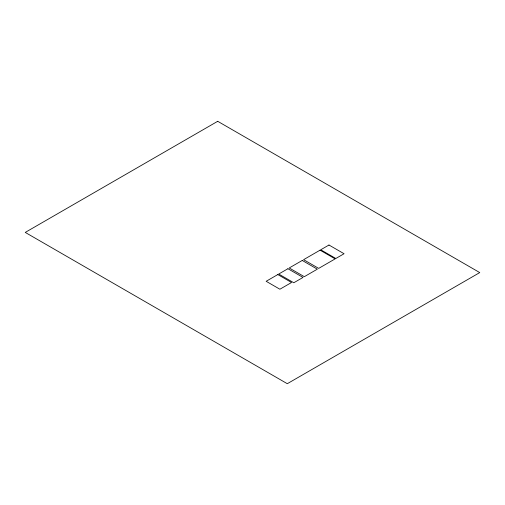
<?xml version="1.0" encoding="UTF-8"?>
<svg xmlns="http://www.w3.org/2000/svg" width="505" height="505" viewBox="0 0 505 505"><rect width="100%" height="100%" fill="white"/><g stroke="black" fill="none" stroke-linecap="round" stroke-linejoin="round"><path stroke-width="0.76" d="M217.706 121.301L25.25 232.414L287.294 383.699L479.75 272.586L217.706 121.301M277.807 274.562L266.154 281.291L279.89 289.226L291.543 282.497L277.807 274.562M287.926 268.723L278.709 274.038L293.803 282.756L303.013 277.434L287.926 268.723M302.243 260.454L289.226 267.972L304.319 276.683L317.329 269.171L302.243 260.454M320.063 250.164L303.606 259.671L318.693 268.382L335.15 258.882L320.063 250.164M328.982 245.02L320.732 249.779L335.825 258.491L344.069 253.731L328.982 245.02"/></g></svg>
